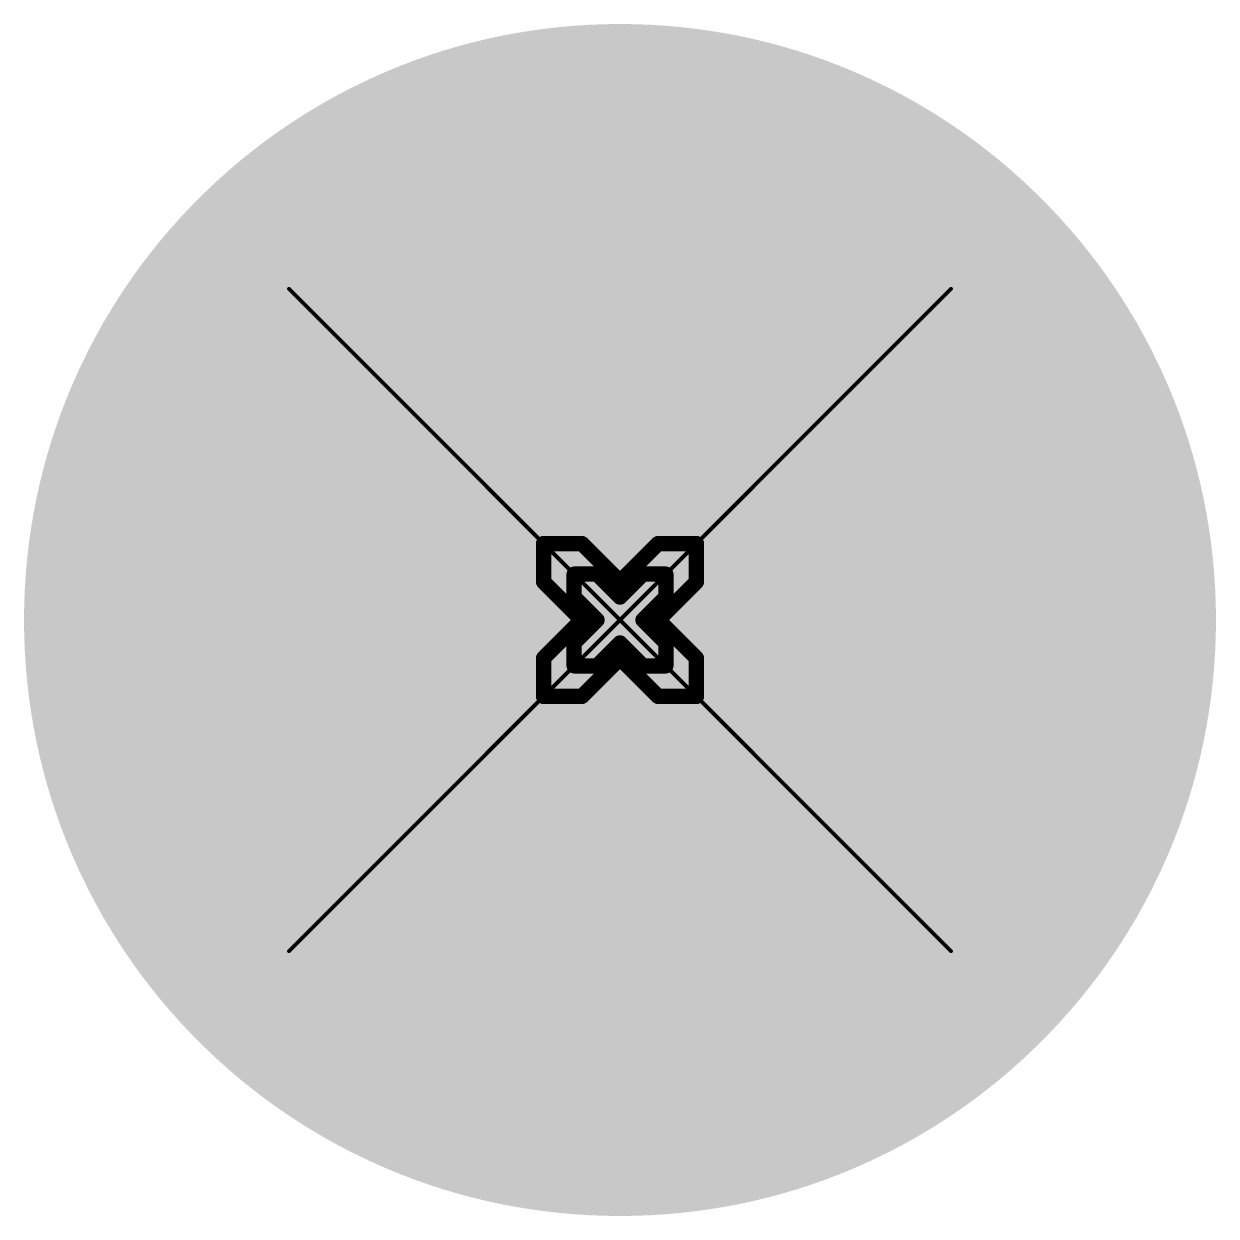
# Model space of a CAD drawing. Header units: millimetres. Extents: x 0 to 418, y 0 to 122.
# Drawn here: x 414.198 to 418.16, y 96.698 to 100.66 of the extents above; entities that cross this region are included whole.
import ezdxf

# ---------------------------------------------------------------- set-up
doc = ezdxf.new("R2010")
doc.units = ezdxf.units.MM
for name, color, linetype in [('BottomLayer', 5, 'Continuous'), ('BottomSolder', 6, 'Continuous'), ('DrillDrawing', 1, 'Continuous'), ('MultiLayer', 9, 'Continuous'), ('PadHoleLayer', 156, 'Continuous'), ('TopLayer', 1, 'Continuous'), ('TopSolder', 216, 'Continuous')]:
    doc.layers.add(name, color=color, linetype=linetype)

# ---------------------------------------------------------------- blocks, each defined once
blk = doc.blocks.new('M2_M_____________5')
at = {"layer": 'BottomLayer'}
h = blk.add_hatch(color=5, dxfattribs=at)
edge = h.paths.add_edge_path()
edge.add_arc((0, 0), 1.905, 0, 360)
at = {"layer": 'BottomSolder'}
h = blk.add_hatch(color=6, dxfattribs=at)
edge = h.paths.add_edge_path()
edge.add_arc((0, 0), 1.98, 0, 360)
at = {"layer": 'MultiLayer'}
h = blk.add_hatch(color=9, dxfattribs=at)
edge = h.paths.add_edge_path()
edge.add_arc((0, 0), 1.905, 0, 360)
at = {"layer": 'PadHoleLayer'}
h = blk.add_hatch(color=156, dxfattribs=at)
edge = h.paths.add_edge_path()
edge.add_arc((0, 0), 1.1303, 0, 360)
at = {"layer": 'TopLayer'}
h = blk.add_hatch(color=1, dxfattribs=at)
edge = h.paths.add_edge_path()
edge.add_arc((0, 0), 1.905, 0, 360)
at = {"layer": 'TopSolder'}
h = blk.add_hatch(color=216, dxfattribs=at)
edge = h.paths.add_edge_path()
edge.add_arc((0, 0), 1.98, 0, 360)

msp = doc.modelspace()

# ---------------------------------------------------------------- linework, layer by layer
at = {"layer": 'DrillDrawing'}
for points, const_width in [([(415.0792, 97.5789), (417.2788, 99.7791)], 0.0127), ([(415.0792, 99.7791), (417.2788, 97.5789)], 0.0127), ([(415.925, 98.806), (415.925, 98.933)], 0.0508), ([(415.925, 98.933), (416.052, 98.933)], 0.0508), ([(416.052, 98.933), (416.179, 98.806)], 0.0508), ([(416.179, 98.806), (416.306, 98.933)], 0.0508), ([(416.306, 98.933), (416.433, 98.933)], 0.0508), ([(416.433, 98.806), (416.433, 98.933)], 0.0508), ([(416.0266, 98.7552), (416.0266, 98.8314)], 0.0508), ([(416.0266, 98.8314), (416.1028, 98.8314)], 0.0508), ([(416.1028, 98.8314), (416.179, 98.7552)], 0.0508), ([(416.179, 98.7552), (416.2552, 98.8314)], 0.0508), ([(416.2552, 98.8314), (416.3314, 98.8314)], 0.0508), ([(416.3314, 98.7552), (416.3314, 98.8314)], 0.0508), ([(415.925, 98.806), (416.052, 98.679)], 0.0508), ([(416.306, 98.679), (416.433, 98.806)], 0.0508), ([(416.0266, 98.7552), (416.1028, 98.679)], 0.0508), ([(416.2552, 98.679), (416.3314, 98.7552)], 0.0508), ([(415.925, 98.552), (416.052, 98.679)], 0.0508), ([(416.0266, 98.6028), (416.1028, 98.679)], 0.0508), ([(416.2552, 98.679), (416.3314, 98.6028)], 0.0508), ([(416.306, 98.679), (416.433, 98.552)], 0.0508), ([(416.0266, 98.5266), (416.0266, 98.6028)], 0.0508), ([(416.1028, 98.5266), (416.179, 98.6028)], 0.0508), ([(416.179, 98.6028), (416.2552, 98.5266)], 0.0508), ([(416.3314, 98.5266), (416.3314, 98.6028)], 0.0508), ([(415.925, 98.425), (415.925, 98.552)], 0.0508), ([(416.052, 98.425), (416.179, 98.552)], 0.0508), ([(416.179, 98.552), (416.306, 98.425)], 0.0508), ([(416.433, 98.425), (416.433, 98.552)], 0.0508), ([(416.0266, 98.5266), (416.1028, 98.5266)], 0.0508), ([(416.2552, 98.5266), (416.3314, 98.5266)], 0.0508), ([(415.925, 98.425), (416.052, 98.425)], 0.0508), ([(416.306, 98.425), (416.433, 98.425)], 0.0508)]:
    msp.add_lwpolyline(points, dxfattribs=dict(at, const_width=const_width))
for points, const_width in [([(415.076, 99.7791, 1), (415.0824, 99.7791, 1)], 0.00635), ([(417.2756, 99.7791, 1), (417.282, 99.7791, 1)], 0.00635), ([(415.9123, 98.933, 1), (415.9377, 98.933, 1)], 0.0254), ([(415.9123, 98.933, 1), (415.9377, 98.933, 1)], 0.0254), ([(416.0393, 98.933, 1), (416.0647, 98.933, 1)], 0.0254), ([(416.0393, 98.933, 1), (416.0647, 98.933, 1)], 0.0254), ([(416.2933, 98.933, 1), (416.3187, 98.933, 1)], 0.0254), ([(416.2933, 98.933, 1), (416.3187, 98.933, 1)], 0.0254), ([(416.4203, 98.933, 1), (416.4457, 98.933, 1)], 0.0254), ([(416.4203, 98.933, 1), (416.4457, 98.933, 1)], 0.0254), ([(416.0139, 98.8314, 1), (416.0393, 98.8314, 1)], 0.0254), ([(416.0139, 98.8314, 1), (416.0393, 98.8314, 1)], 0.0254), ([(416.0901, 98.8314, 1), (416.1155, 98.8314, 1)], 0.0254), ([(416.0901, 98.8314, 1), (416.1155, 98.8314, 1)], 0.0254), ([(416.2425, 98.8314, 1), (416.2679, 98.8314, 1)], 0.0254), ([(416.2425, 98.8314, 1), (416.2679, 98.8314, 1)], 0.0254), ([(416.3187, 98.8314, 1), (416.3441, 98.8314, 1)], 0.0254), ([(416.3187, 98.8314, 1), (416.3441, 98.8314, 1)], 0.0254), ([(415.9123, 98.806, 1), (415.9377, 98.806, 1)], 0.0254), ([(415.9123, 98.806, 1), (415.9377, 98.806, 1)], 0.0254), ([(416.1663, 98.806, 1), (416.1917, 98.806, 1)], 0.0254), ([(416.1663, 98.806, 1), (416.1917, 98.806, 1)], 0.0254), ([(416.4203, 98.806, 1), (416.4457, 98.806, 1)], 0.0254), ([(416.4203, 98.806, 1), (416.4457, 98.806, 1)], 0.0254), ([(416.0139, 98.7552, 1), (416.0393, 98.7552, 1)], 0.0254), ([(416.0139, 98.7552, 1), (416.0393, 98.7552, 1)], 0.0254), ([(416.1663, 98.7552, 1), (416.1917, 98.7552, 1)], 0.0254), ([(416.1663, 98.7552, 1), (416.1917, 98.7552, 1)], 0.0254), ([(416.3187, 98.7552, 1), (416.3441, 98.7552, 1)], 0.0254), ([(416.3187, 98.7552, 1), (416.3441, 98.7552, 1)], 0.0254), ([(416.0393, 98.679, 1), (416.0647, 98.679, 1)], 0.0254), ([(416.0393, 98.679, 1), (416.0647, 98.679, 1)], 0.0254), ([(416.0901, 98.679, 1), (416.1155, 98.679, 1)], 0.0254), ([(416.0901, 98.679, 1), (416.1155, 98.679, 1)], 0.0254), ([(416.2425, 98.679, 1), (416.2679, 98.679, 1)], 0.0254), ([(416.2425, 98.679, 1), (416.2679, 98.679, 1)], 0.0254), ([(416.2933, 98.679, 1), (416.3187, 98.679, 1)], 0.0254), ([(416.2933, 98.679, 1), (416.3187, 98.679, 1)], 0.0254), ([(416.0139, 98.6028, 1), (416.0393, 98.6028, 1)], 0.0254), ([(416.0139, 98.6028, 1), (416.0393, 98.6028, 1)], 0.0254), ([(416.1663, 98.6028, 1), (416.1917, 98.6028, 1)], 0.0254), ([(416.1663, 98.6028, 1), (416.1917, 98.6028, 1)], 0.0254), ([(416.3187, 98.6028, 1), (416.3441, 98.6028, 1)], 0.0254), ([(416.3187, 98.6028, 1), (416.3441, 98.6028, 1)], 0.0254), ([(415.9123, 98.552, 1), (415.9377, 98.552, 1)], 0.0254), ([(415.9123, 98.552, 1), (415.9377, 98.552, 1)], 0.0254), ([(416.1663, 98.552, 1), (416.1917, 98.552, 1)], 0.0254), ([(416.1663, 98.552, 1), (416.1917, 98.552, 1)], 0.0254), ([(416.4203, 98.552, 1), (416.4457, 98.552, 1)], 0.0254), ([(416.4203, 98.552, 1), (416.4457, 98.552, 1)], 0.0254), ([(416.0139, 98.5266, 1), (416.0393, 98.5266, 1)], 0.0254), ([(416.0139, 98.5266, 1), (416.0393, 98.5266, 1)], 0.0254), ([(416.0901, 98.5266, 1), (416.1155, 98.5266, 1)], 0.0254), ([(416.0901, 98.5266, 1), (416.1155, 98.5266, 1)], 0.0254), ([(416.2425, 98.5266, 1), (416.2679, 98.5266, 1)], 0.0254), ([(416.2425, 98.5266, 1), (416.2679, 98.5266, 1)], 0.0254), ([(416.3187, 98.5266, 1), (416.3441, 98.5266, 1)], 0.0254), ([(416.3187, 98.5266, 1), (416.3441, 98.5266, 1)], 0.0254), ([(415.9123, 98.425, 1), (415.9377, 98.425, 1)], 0.0254), ([(415.9123, 98.425, 1), (415.9377, 98.425, 1)], 0.0254), ([(416.0393, 98.425, 1), (416.0647, 98.425, 1)], 0.0254), ([(416.0393, 98.425, 1), (416.0647, 98.425, 1)], 0.0254), ([(416.2933, 98.425, 1), (416.3187, 98.425, 1)], 0.0254), ([(416.2933, 98.425, 1), (416.3187, 98.425, 1)], 0.0254), ([(416.4203, 98.425, 1), (416.4457, 98.425, 1)], 0.0254), ([(416.4203, 98.425, 1), (416.4457, 98.425, 1)], 0.0254), ([(415.076, 97.5789, 1), (415.0824, 97.5789, 1)], 0.00635), ([(417.2756, 97.5789, 1), (417.282, 97.5789, 1)], 0.00635)]:
    msp.add_lwpolyline(points, format="xyb", close=True, dxfattribs=dict(at, const_width=const_width))

# ---------------------------------------------------------------- block references
msp.add_blockref('M2_M_____________5', (416.179, 98.679))

doc.saveas('drawing.dxf')
